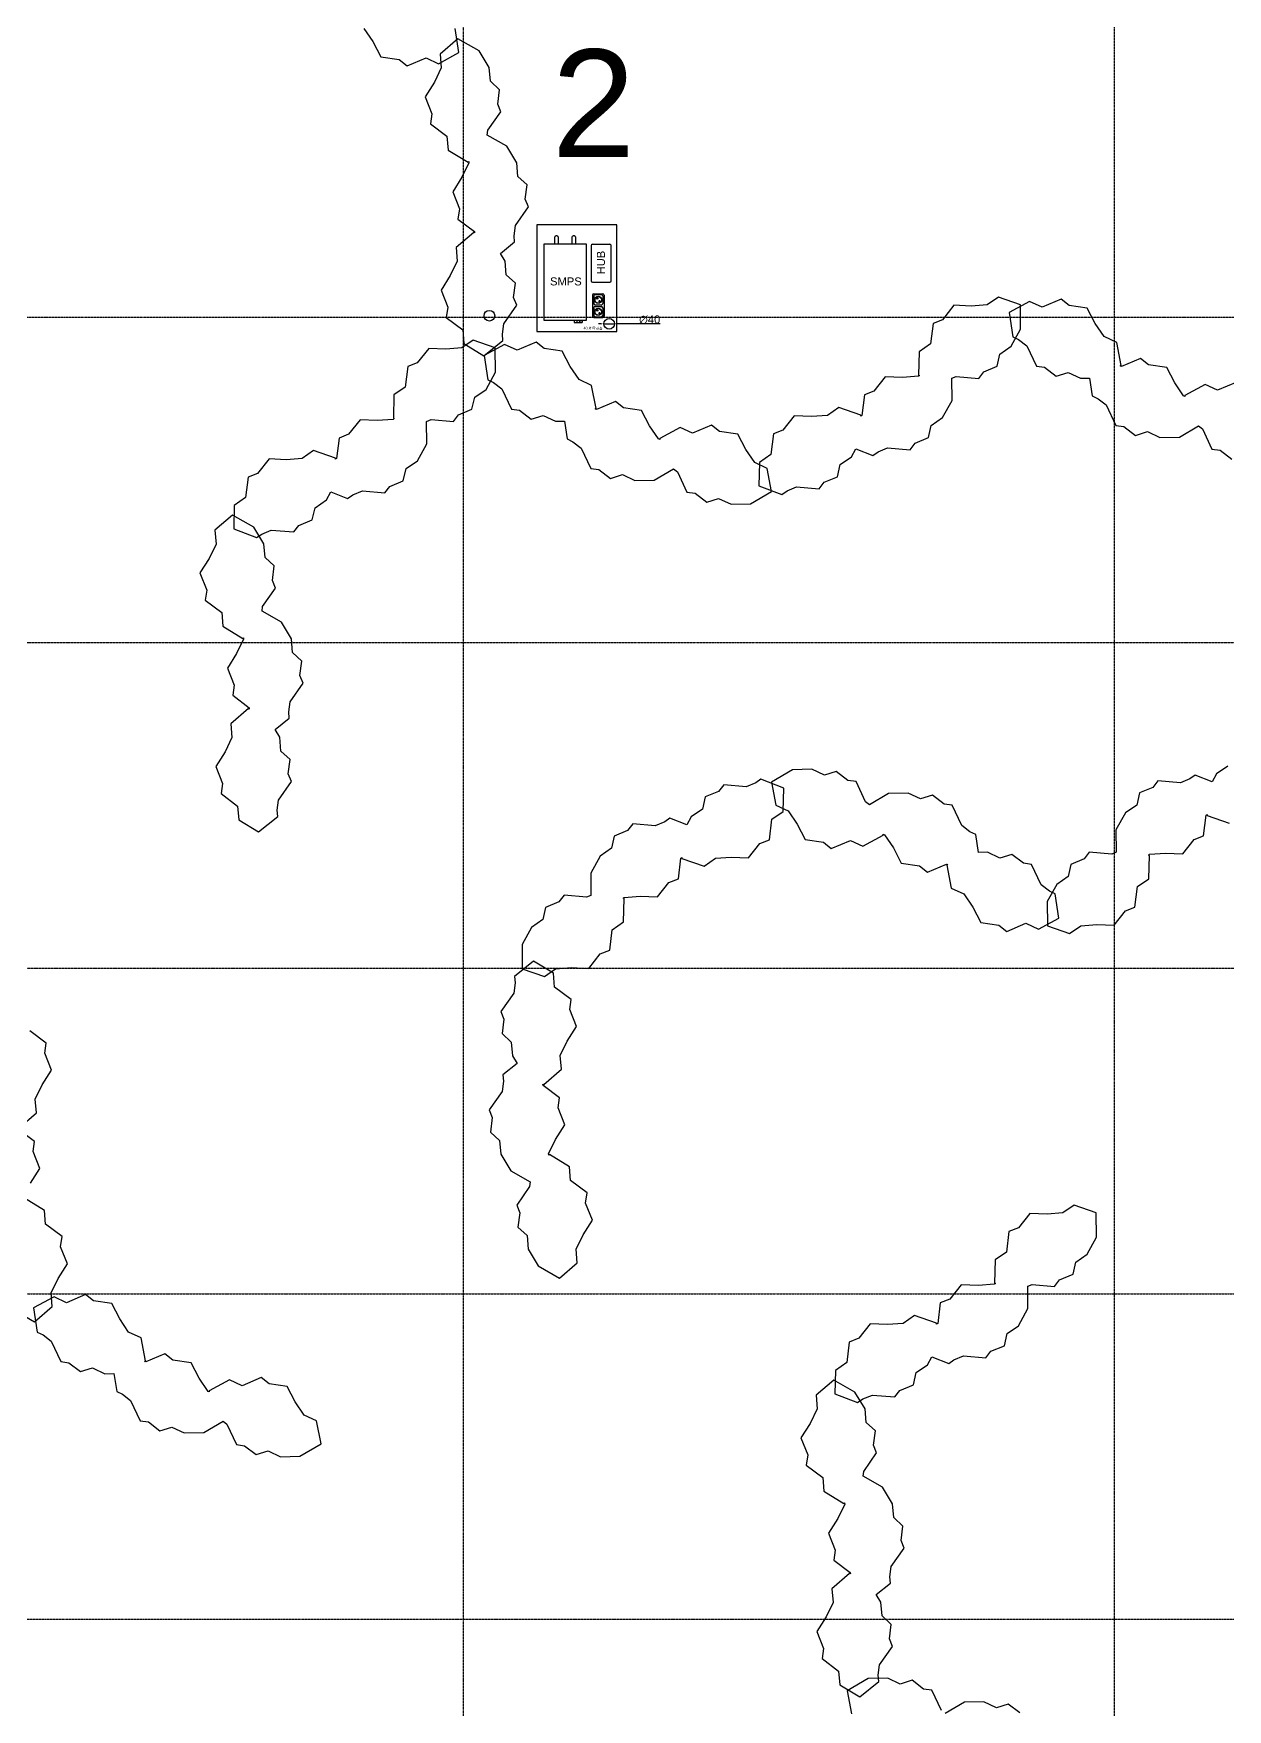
# Model space of a CAD drawing. Header units: millimetres. Extents: x -9372 to 300256, y -58520 to 166772.
# Drawn here: x 8390 to 12863, y -31759 to -25477 of the extents above; entities that cross this region are included whole.
import ezdxf

# ---------------------------------------------------------------- set-up
doc = ezdxf.new("R2010")
doc.units = ezdxf.units.MM
doc.linetypes.add('HIDDEN2', pattern=[0.1875, 0.125, -0.0625])
for name, color, linetype in [('2-몰탈', 9, 'Continuous'), ('Power_02', 2, 'Continuous'), ('Power_03', 3, 'Continuous'), ('Power_09', 9, 'Continuous'), ('Power_11', 11, 'Continuous'), ('SMPS 박스', 7, 'Continuous'), ('타공홀', 1, 'Continuous')]:
    doc.layers.add(name, color=color, linetype=linetype)
doc.styles.get("Standard").update_dxf_attribs({"font": 'ARIAL.TTF'})
doc.dimstyles.new('ARTware', dxfattribs={"dimtxt": 30, "dimasz": 10, "dimexe": 1.25, "dimexo": 10, "dimtad": 1, "dimtxsty": 'Standard', "dimcen": 2.5, "dimclrt": 1, "dimadec": 0, "dimazin": 0, "dimtfac": 1, "dimtmove": 0, "dimatfit": 3, "dimfxl": 1, "dimarcsym": 0})

# ---------------------------------------------------------------- blocks, each defined once
blk = doc.blocks.new('*D6')
at = {"layer": 'Defpoints', "color": 0}
for p in [(-626.0833078063766, 14915.8748293481), (-586.0833117631963, 14915.85703762044)]:
    blk.add_point(p, dxfattribs=at)
at = {"layer": 'SMPS 박스', "color": 0, "lineweight": -2}
for p, q in [((-636.0833068171717, 14915.87927728002), (-646.0833058279667, 14915.88372521194)), ((-626.0833078063766, 14915.8748293481), (-586.0833117631963, 14915.85703762044)), ((-415.6298764659865, 14915.78122108542), (-576.0833127524013, 14915.85258968852))]:
    blk.add_line(p, q, dxfattribs=at)
at = {"layer": 'SMPS 박스', "color": 0}
for points in [[(-636.0825654951856, 14917.54594378182), (-636.0840481391577, 14914.21261077822), (-626.0833078063766, 14915.8748293481)], [(-576.0825714304152, 14917.51925619032), (-576.0840540743875, 14914.18592318672), (-586.0833117631963, 14915.85703762044)]]:
    blk.add_solid(points, dxfattribs=at)
at = {"layer": 'SMPS 박스', "color": 1, "insert": (-454.269609769298, 14931.74059898608), "char_height": 30, "attachment_point": 5, "rotation": 359.9745152265206}
blk.add_mtext('∅40', dxfattribs=at)
blk = doc.blocks.new('마루바닥')
at = {"layer": '2-몰탈', "color": 1, "linetype": 'HIDDEN2', "ltscale": 3}
for p, q in [((98534.21663202788, 36693.39482803822), (98534.21663202695, 5843.379179343626)), ((100974.2166320279, 30328.68519785434), (100974.2166320279, 7044.33114890747)), ((90910.16343804332, 27888.68519794212), (121628.6778753509, 27888.68519767436)), ((91214.21663202788, 26668.68519793933), (120494.2166320269, 26668.68519767692)), ((90122.88111313037, 25448.68519794887), (120879.2753991315, 25448.68519768088)), ((90007.02274034428, 24228.68519794992), (120494.2166320269, 24228.68519767914)), ((89891.16436755727, 23008.68519795097), (121275.2660520009, 23008.68519767751))]:
    blk.add_line(p, q, dxfattribs=at)
blk = doc.blocks.new('SMPS 박스')
at = {"layer": 'SMPS 박스'}
for p, q in [((-673.2858225995765, 15209.10738881144), (-673.2858225995765, 15077.25927064883)), ((-668.2858225995765, 15214.10738881144), (-603.4590205419579, 15214.10738881144)), ((-598.4590205419578, 15077.25927064882), (-598.4590205419578, 15209.10738881144)), ((-668.5880564320094, 15023.48180711437), (-668.5880564320094, 14944.54343352256)), ((-668.2858225995765, 15072.25927064883), (-603.4590205419578, 15072.25927064882)), ((-663.5880564320094, 15028.48180711437), (-630.4028578559947, 15028.48180711438)), ((-663.5880564320094, 15020.48180711437), (-663.5880564320094, 14992.01262031847)), ((-658.5880564320096, 15025.48180711437), (-635.4028578559949, 15025.48180711438)), ((-630.4028578559945, 15020.48180711438), (-630.4028578559945, 14992.01262031847)), ((-625.4028578559945, 15023.48180711438), (-625.4028578559945, 14944.54343352256)), ((-663.5880564320094, 14976.01262031847), (-663.5880564320094, 14947.54343352256)), ((-658.5880564320096, 14987.01262031847), (-635.4028578559949, 14987.01262031847)), ((-658.5880564320091, 14981.01262031847), (-635.4028578559942, 14981.01262031846)), ((-630.4028578559945, 14976.01262031846), (-630.4028578559945, 14947.54343352256)), ((-737.8423397291978, 14929.53873098505), (-737.8423397291978, 14920.44700955359)), ((-737.8423397291978, 14929.53873098506), (-707.8423397291978, 14929.53873098506)), ((-737.8423397291978, 14920.44700955359), (-707.8423397291978, 14920.44700955359)), ((-727.8423397291978, 14929.53873098505), (-727.8423397291978, 14920.44700955359)), ((-717.8423397291978, 14929.53873098505), (-717.8423397291978, 14920.44700955359)), ((-707.8423397291978, 14929.53873098505), (-707.8423397291978, 14920.44700955359)), ((-663.5880564320094, 14939.54343352256), (-630.4028578559945, 14939.54343352256)), ((-658.588056432009, 14942.54343352256), (-635.4028578559943, 14942.54343352256))]:
    blk.add_line(p, q, dxfattribs=at)
for points in [[(-877.1073809304754, 15287.05487818116), (-877.1073809304754, 14887.05487818116), (-577.1073809304754, 14887.05487818116), (-577.1073809304754, 15287.05487818116)], [(-851.4903871840817, 15214.53873098506), (-851.4903871840817, 14929.53873098506), (-691.4903871840817, 14929.53873098506), (-691.4903871840817, 15214.53873098506)]]:
    blk.add_lwpolyline(points, close=True, dxfattribs=at)
for points in [[(-804.9535128626735, 15246.59290872387), (-802.4779881395316, 15246.59290872387, -0.414213562373095), (-797.4779881395316, 15241.59290872387), (-797.4779881395316, 15214.53873098506), (-809.9535128626735, 15214.53873098506), (-809.9535128626735, 15241.59290872387, -0.414213562373095)], [(-737.7244344598357, 15246.59290872387, -0.414213562373095), (-732.7244344598357, 15241.59290872387), (-732.7244344598357, 15214.53873098506), (-745.1999591829776, 15214.53873098506), (-745.1999591829776, 15241.59290872387, -0.414213562373095), (-740.1999591829776, 15246.59290872387)]]:
    blk.add_lwpolyline(points, format="xyb", close=True, dxfattribs=at)
for centre, radius in [((-646.9954571440024, 15006.24721371642), 13.26577302034764), ((-646.9954571440024, 15006.24721371642), 12.26577302034764), ((-650.7191116049061, 15011.25463493578), 2.27913779739356), ((-646.9954571440024, 14961.16209292074), 13.26577302034764), ((-646.9954571440024, 14961.16209292074), 12.26577302034764), ((-650.7191116049061, 14966.1695141401), 2.27913779739356), ((-642.5932458015467, 15001.4601403505), 2.27913779739356), ((-642.5932458015467, 14956.37501955482), 2.27913779739356)]:
    blk.add_circle(centre, radius, dxfattribs=at)
at = {"layer": 'SMPS 박스', "color": 5}
blk.add_circle((-606.0833097847864, 14915.86593348427), 20, dxfattribs=at)
at = {"layer": 'SMPS 박스'}
for centre, start, end in [((-668.2858225995765, 15209.10738881144), 90, 180), ((-603.4590205419578, 15209.10738881144), 0, 90.00000000000152), ((-668.2858225995765, 15077.25927064883), 180, 270), ((-603.4590205419578, 15077.25927064882), 270, 0), ((-663.5880564320094, 15023.48180711437), 90, 180), ((-658.5880564320094, 15020.48180711437), 90.00000000000315, 180), ((-635.4028578559945, 15020.48180711438), 0, 90.00000000000364), ((-630.4028578559945, 15023.48180711438), 0, 90.00000000000276), ((-658.5880564320094, 14992.01262031847), 180, 269.9999999999968), ((-658.5880564320094, 14976.01262031847), 89.99999999999686, 180), ((-635.4028578559945, 14992.01262031847), 269.9999999999964, 0), ((-635.4028578559945, 14976.01262031846), 0, 89.9999999999963), ((-663.5880564320094, 14944.54343352256), 180, 270), ((-658.5880564320094, 14947.54343352256), 180, 270.0000000000037), ((-635.4028578559945, 14947.54343352256), 270.0000000000031, 0), ((-630.4028578559945, 14944.54343352256), 270, 0)]:
    blk.add_arc(centre, 5, start, end, dxfattribs=at)
at = {"layer": 'SMPS 박스', "insert": (-652.0633556865467, 15101.22219710486), "char_height": 30, "width": 7.092474963921518, "attachment_point": 1, "rotation": 90}
blk.add_mtext('HUB', dxfattribs=at)
at = {"layer": 'SMPS 박스', "attachment_point": 1}
for s, insert, char_height, width in [('SMPS', (-827.7899452576168, 15089.91868861663), 30, 7.092474963921518), ('L', (-733.5293974353893, 14926.01511531095), 2.5, 7.092474963921518), ('N', (-723.5293974353893, 14926.01511531095), 2.5, 7.092474963921518), ('FG', (-714.9806851399214, 14926.01511531095), 2.5, 7.092474963921518), ('{\\C5;40 \\fISOCPEUR|b0|i0|c0|p34;%%C\\fArial|b0|i0|c0|p34; \\fGulim|b0|i0|c129|p50;타공홀}', (-702.3863878960951, 14904.94337936661), 10, 131.7707172271024)]:
    blk.add_mtext(s, dxfattribs=dict(at, insert=insert, char_height=char_height, width=width))
at = {"layer": 'SMPS 박스'}
dim = blk.add_diameter_dim_2p(p1=(-626.0833078063766, 14915.8748293481), p2=(-586.0833117631963, 14915.85703762044), dimstyle='ARTware', dxfattribs=at)
dim.commit()
dim.dimension.update_dxf_attribs({"geometry": '*D6', "text_midpoint": (-454.2767007467066, 14915.79841093144), "dimtype": 131})

msp = doc.modelspace()

# ---------------------------------------------------------------- linework, layer by layer
at = {"layer": 'Power_02'}
for points in [[(8334.175376780317, -29579.90284374592), (8400.393276991803, -29522.74488768484), (8396.175118240542, -29471.37013138835), (8422.143841901809, -29417.51686090707), (8456.833220482324, -29362.94757521684), (8431.312298080113, -29298.87566081395), (8436.992969623316, -29261.13439020519), (8375.084324483047, -29214.49634990668)], [(8378.490446298136, -29786.15878450481), (8413.179824878622, -29731.58949881456), (8387.65890247644, -29667.51758441167), (8393.339574019614, -29629.77631380291), (8331.430928879345, -29583.1382735044)], [(8313.89705083771, -30259.96218289419), (8393.72058115802, -30305.12930955418), (8459.938481369478, -30247.97135349309), (8455.720322618217, -30196.59659719659), (8481.689046279484, -30142.74332671532), (8516.37842485997, -30088.17404102506), (8490.857502457817, -30024.10212662221), (8496.538174001369, -29986.36085601318), (8434.6295288611, -29939.72281571465), (8430.411370109432, -29888.34805941842), (8355.757152395046, -29842.75650288678)]]:
    msp.add_lwpolyline(points, dxfattribs=at)
msp.add_lwpolyline([(8614.102520668457, -30227.42702817287), (8584.25795732178, -30203.63678700152), (8512.913907070426, -30233.93222625762), (8466.312983628755, -30211.89788074516), (8389.502428617081, -30253.75455151964), (8403.676631236638, -30344.36888429122), (8425.12205628278, -30354.50893882722), (8455.78765203782, -30378.15845829343), (8491.665948434951, -30454.70112976673), (8522.359268545188, -30458.82472639745), (8565.748217034256, -30491.95002856079), (8610.335145100704, -30478.04579570102), (8656.936068542287, -30500.08014121302), (8690.608196420959, -30499.40120666668), (8701.103204170373, -30566.49479564438), (8722.548629216515, -30576.63485018037), (8753.214224971525, -30600.28436964659), (8789.092521368657, -30676.82704111989), (8819.785841478893, -30680.9506377506), (8863.174789967961, -30714.07593991396), (8907.761718034439, -30700.17170705419), (8954.362641476022, -30722.20605256619), (9027.30966826166, -30720.73521423021), (9099.430683948929, -30678.25743332341), (9113.62479711337, -30689.20403153308), (9149.503093510473, -30765.74670300637), (9180.19641362068, -30769.8702996366), (9223.585362109749, -30802.99560179996), (9268.172290176226, -30789.09136894067), (9314.773213617838, -30811.12571445266), (9387.720240403476, -30809.65487611668), (9466.747884667144, -30763.10923436955), (9450.356592795622, -30677.18387257062), (9403.755669353952, -30655.14952705815), (9370.101730870942, -30605.73331742299), (9340.188032487073, -30548.40679148566), (9271.939665744008, -30538.47260141249), (9242.095102397274, -30514.68236024068), (9170.75105214589, -30544.97779949677), (9124.150128704307, -30522.94345398479), (9047.339573692603, -30564.80012475928), (9047.900115859273, -30568.38361765732), (9043.345097212165, -30566.22986517167), (9009.691158729154, -30516.81365553651), (8979.777460345285, -30459.48712959918), (8911.529093602192, -30449.55293952602), (8881.684530255487, -30425.76269835468), (8810.340480004132, -30456.05813761077), (8805.785461356994, -30453.90438512513), (8808.910739591593, -30452.06366112991), (8792.519447720071, -30366.13829933097), (8745.918524278459, -30344.10395381851), (8712.26458579542, -30294.68774418333), (8682.35088741158, -30237.36121824601)], close=True, dxfattribs=at)
at = {"layer": 'Power_03'}
for points in [[(9627.23712805014, -25458.16293188844), (9660.891066533179, -25507.5791415236), (9690.804764917018, -25564.90566746093), (9759.053131660112, -25574.83985753408), (9788.897695006817, -25598.63009870543), (9860.241745258172, -25568.33465944933), (9906.842668699843, -25590.36900496179), (9983.653223711517, -25548.51233418731), (9969.47902109196, -25457.89800141573)], [(12897.53922163318, -26783.86432339351), (12826.19517138177, -26814.15976264961), (12779.59424794019, -26792.12541713761), (12702.78369292851, -26833.98208791208), (12703.34423509515, -26837.56558081014), (12698.78921644804, -26835.4118283245), (12665.13527796503, -26785.99561868933), (12635.22157958116, -26728.669092752), (12566.97321283807, -26718.73490267884), (12537.12864949137, -26694.94466150751), (12465.78459924001, -26725.24010076361), (12461.22958059287, -26723.08634827795), (12464.35485882747, -26721.24562428273), (12447.96356695595, -26635.3202624838), (12401.36264351434, -26613.28591697135), (12367.70870503133, -26563.86970733617), (12337.79500664746, -26506.54318139884), (12269.54663990437, -26496.60899132569), (12239.70207655766, -26472.81875015434), (12168.3580263063, -26503.11418941044), (12121.75710286463, -26481.07984389798), (12044.94654785296, -26522.93651467246), (12059.12075047252, -26613.55084744404), (12080.56617551866, -26623.69090198004), (12111.2317712737, -26647.34042144626), (12147.11006767083, -26723.88309291955), (12177.80338778107, -26728.00668955027), (12221.19233627013, -26761.13199171361), (12265.77926433661, -26747.22775885386), (12312.38018777817, -26769.26210436584), (12346.05231565684, -26768.58316981948), (12356.54732340625, -26835.67675879721), (12377.99274845239, -26845.81681333321), (12408.6583442074, -26869.46633279942), (12444.53664060454, -26946.00900427271), (12475.22996071477, -26950.13260090344), (12518.61890920384, -26983.25790306678), (12563.20583727032, -26969.35367020701), (12609.8067607119, -26991.38801571901), (12682.75378749754, -26989.91717738302), (12754.87480318481, -26947.43939647624), (12769.06891634925, -26958.3859946859), (12804.94721274635, -27034.92866615918), (12835.64053285656, -27039.05226278944), (12879.02948134563, -27072.17756495278)]]:
    msp.add_lwpolyline(points, dxfattribs=at)
for points in [[(9941.843348004055, -26503.39122665612), (9936.16267646088, -26541.13249726489), (9998.07132160115, -26587.77053756338), (10002.28948035244, -26639.1452938599), (10076.94369806683, -26684.73685039153), (10148.33091088421, -26627.1544644588), (10146.38974318506, -26603.51215430589), (10151.53802995257, -26565.13020962675), (10199.88677972341, -26495.78735776567), (10188.11125910543, -26467.14436450835), (10195.10413804238, -26413.00578179165), (10160.76925513246, -26381.34448583928), (10156.55109638082, -26329.96972954305), (10139.12705787683, -26301.14827867385), (10191.98430648788, -26258.51254086108), (10190.04313878874, -26234.87023070817), (10195.19142555627, -26196.48828602902), (10243.54017532709, -26127.14543416793), (10231.76465470913, -26098.50244091063), (10238.75753364609, -26044.36385819393), (10204.42265073616, -26012.70256224154), (10200.20449198449, -25961.32780594533), (10162.45719522783, -25898.88924678641), (10089.60985002252, -25857.66950550789), (10091.9928255749, -25839.90374381848), (10140.34157534574, -25770.56089195743), (10128.56605472737, -25741.91789870035), (10135.55893366433, -25687.77931598366), (10101.22405075478, -25656.11802003103), (10097.00589200312, -25604.7432637348), (10059.25859524646, -25542.30470457587), (9979.435064926176, -25497.1375779159), (9913.21716471469, -25554.29553397697), (9917.43532346598, -25605.67029027348), (9891.466599804713, -25659.52356075475), (9856.777221224198, -25714.092846445), (9882.29814362638, -25778.16476084787), (9876.617472082798, -25815.90603145689), (9938.526117223097, -25862.54407175542), (9942.744275974736, -25913.91882805164), (10017.39849368915, -25959.51038458329), (10020.22161848981, -25957.23319437804), (10020.63392344733, -25962.25483248399), (9994.66519978606, -26016.10810296526), (9959.975821205575, -26070.6773886555), (9985.496743607757, -26134.7493030584), (9979.816072064554, -26172.49057366716), (10041.72471720485, -26219.12861396566), (10042.13702216237, -26224.1502520716), (10038.98026930385, -26222.36404372416), (9972.762369092394, -26279.52199978523), (9976.980527843654, -26330.89675608171), (9951.011804182359, -26384.75002656299), (9916.322425601873, -26439.31931225322)], [(11197.07666404404, -26964.16153622071), (11161.55142915416, -26978.11256565814), (11152.11602404311, -27055.04604521274), (11109.73325935272, -27084.38645599682), (11107.57692205546, -27171.83468330296), (11193.13833749243, -27204.86663014178), (11212.64259483943, -27191.36437452486), (11248.45647736198, -27176.63194931192), (11332.68352352995, -27183.83176892412), (11351.60132302223, -27159.31237229751), (11401.98315044823, -27138.29909174415), (11412.23519560475, -27092.73356293199), (11454.61796029469, -27063.39315214775), (11470.86604966935, -27033.89276673217), (11534.21830602984, -27058.3506178971), (11553.72256337684, -27044.84836228017), (11589.53644589939, -27030.11593706724), (11673.76349206736, -27037.31575667944), (11692.68129155964, -27012.79636005283), (11743.06311898564, -26991.78307949947), (11753.31516414219, -26946.2175506873), (11795.6979288321, -26916.87713990307), (11830.89765886108, -26852.96774240815), (11830.17132934304, -26769.27022022284), (11846.74841805983, -26762.45105674306), (11930.97546422777, -26769.65087635528), (11949.89326371964, -26745.13147972846), (12000.27509114564, -26724.11819917509), (12010.5271363026, -26678.55267036316), (12052.90990099254, -26649.2122595789), (12088.10963102152, -26585.30286208398), (12087.31374496485, -26493.59009367686), (12004.70455288181, -26464.82268793901), (11962.32178819146, -26494.16309872307), (11902.69912604716, -26498.60015956919), (11838.09604908277, -26495.84291932212), (11795.36860474189, -26549.98064365186), (11759.8433698516, -26563.93167308909), (11750.40796474052, -26640.86515264373), (11708.02520005057, -26670.20556342797), (11705.86886275331, -26757.65379073411), (11709.25252972064, -26758.96009342691), (11705.10981603105, -26761.82797904722), (11645.48715388674, -26766.26503989335), (11580.88407692236, -26763.50779964626), (11538.15663258148, -26817.64552397603), (11502.6313976916, -26831.59655341346), (11493.19599258051, -26908.53003296806), (11489.05327889092, -26911.39791858835), (11489.021804267, -26907.7709862457), (11406.41261218397, -26879.00358050785), (11364.02984749361, -26908.3439912919), (11304.40718534934, -26912.78105213802), (11239.80410838495, -26910.02381189095)], [(9229.09431886037, -27125.76766394486), (9193.569083970491, -27139.7186933823), (9184.133678859405, -27216.6521729369), (9141.750914169053, -27245.99258372096), (9139.594576871765, -27333.44081102712), (9225.155992308733, -27366.47275786594), (9244.660249655732, -27352.97050224901), (9280.474132178279, -27338.23807703608), (9364.701178346251, -27345.43789664826), (9383.61897783853, -27320.91850002167), (9434.000805264557, -27299.9052194683), (9444.252850421079, -27254.33969065614), (9486.635615110994, -27224.9992798719), (9502.883704485677, -27195.49889445632), (9566.235960846141, -27219.95674562127), (9585.74021819314, -27206.45449000433), (9621.554100715686, -27191.72206479139), (9705.781146883659, -27198.92188440358), (9724.698946375938, -27174.40248777698), (9775.080773801965, -27153.38920722362), (9785.332818958486, -27107.82367841147), (9827.71558364843, -27078.48326762722), (9862.915313677382, -27014.57387013231), (9862.188984159337, -26930.87634794698), (9878.766072876126, -26924.05718446722), (9962.99311904407, -26931.25700407945), (9981.910918535941, -26906.73760745263), (10032.29274596197, -26885.72432689926), (10042.5447911189, -26840.15879808732), (10084.92755580884, -26810.81838730305), (10120.12728583782, -26746.90898980813), (10119.33139978115, -26655.19622140101), (10036.72220769811, -26626.42881566317), (9994.33944300776, -26655.76922644723), (9934.716780863455, -26660.20628729335), (9870.1137038991, -26657.44904704629), (9827.386259558189, -26711.58677137601), (9791.861024667902, -26725.53780081325), (9782.425619556816, -26802.47128036788), (9740.042854866871, -26831.81169115212), (9737.886517569612, -26919.25991845827), (9741.270184536945, -26920.56622115108), (9737.12747084735, -26923.43410677137), (9677.504808703045, -26927.87116761749), (9612.90173173869, -26925.11392737042), (9570.174287397778, -26979.25165170018), (9534.649052507899, -26993.20268113761), (9525.213647396813, -27070.13616069221), (9521.070933707219, -27073.00404631252), (9521.039459083302, -27069.37711396987), (9438.430267000294, -27040.609708232), (9396.047502309943, -27069.95011901605), (9336.424840165637, -27074.38717986217), (9271.821763201253, -27071.6299396151)], [(10302.29861567238, -26657.80046931445), (10272.45405232567, -26634.0102281431), (10201.11000207432, -26664.3056673992), (10154.50907863268, -26642.27132188674), (10077.69852362097, -26684.12799266122), (10091.87272624056, -26774.74232543279), (10113.3181512867, -26784.88237996878), (10143.98374704171, -26808.53189943502), (10179.86204343884, -26885.07457090831), (10210.55536354908, -26889.19816753903), (10253.94431203815, -26922.32346970237), (10298.53124010462, -26908.41923684262), (10345.13216354621, -26930.4535823546), (10378.80429142485, -26929.77464780824), (10389.29929917426, -26996.86823678596), (10410.74472422041, -27007.00829132195), (10441.41031997542, -27030.65781078818), (10477.28861637255, -27107.20048226147), (10507.98193648279, -27111.3240788922), (10551.37088497185, -27144.44938105553), (10595.95781303833, -27130.54514819577), (10642.55873647991, -27152.57949370776), (10715.50576326555, -27151.10865537178), (10787.62677895285, -27108.630874465), (10801.82089211726, -27119.57747267465), (10837.69918851437, -27196.12014414794), (10868.3925086246, -27200.2437407782), (10911.78145711364, -27233.36904294154), (10956.36838518015, -27219.46481008224), (11002.96930862173, -27241.49915559424), (11075.9163354074, -27240.02831725824), (11154.94397967104, -27193.48267551113), (11138.55268779951, -27107.55731371218), (11091.95176435787, -27085.52296819973), (11058.29782587486, -27036.10675856455), (11028.38412749099, -26978.78023262722), (10960.13576074793, -26968.84604255408), (10930.29119740119, -26945.05580138227), (10858.94714714978, -26975.35124063837), (10812.34622370823, -26953.31689512637), (10735.53566869652, -26995.17356590084), (10736.09621086319, -26998.7570587989), (10731.54119221606, -26996.60330631326), (10697.88725373305, -26947.18709667808), (10667.97355534918, -26889.86057074076), (10599.72518860608, -26879.9263806676), (10569.88062525938, -26856.13613949626), (10498.53657500802, -26886.43157875235), (10493.98155636092, -26884.2778262667), (10497.10683459551, -26882.43710227149), (10480.71554272396, -26796.51174047256), (10434.11461928235, -26774.47739496009), (10400.46068079934, -26725.06118532493), (10370.54698241547, -26667.7346593876)], [(9097.78470205095, -28288.31970272161), (9092.104030507748, -28326.06097333037), (9154.012675648046, -28372.69901362887), (9158.230834399306, -28424.07376992538), (9232.885052113721, -28469.66532645702), (9304.272264931074, -28412.08294052428), (9302.33109723193, -28388.44063037138), (9307.479383999467, -28350.05868569222), (9355.82813377028, -28280.71583383116), (9344.052613152322, -28252.07284057383), (9351.04549208928, -28197.93425785714), (9316.710609179354, -28166.27296190475), (9312.492450427686, -28114.89820560854), (9295.068411923698, -28086.07675473932), (9347.925660534776, -28043.44101692656), (9345.984492835632, -28019.79870677365), (9351.13277960314, -27981.41676209449), (9399.481529373981, -27912.07391023342), (9387.706008755995, -27883.43091697611), (9394.698887692954, -27829.29233425941), (9360.364004783027, -27797.63103830702), (9356.145846031388, -27746.2562820108), (9318.39854927473, -27683.81772285189), (9245.551204069416, -27642.59798157337), (9247.934179621763, -27624.83221988396), (9296.282929392604, -27555.48936802291), (9284.50740877424, -27526.84637476584), (9291.500287711198, -27472.70779204914), (9257.165404801679, -27441.04649609652), (9252.947246050011, -27389.67173980028), (9215.199949293354, -27327.23318064136), (9135.376418973043, -27282.06605398138), (9069.158518761586, -27339.22401004245), (9073.376677512846, -27390.59876633897), (9047.40795385158, -27444.45203682024), (9012.718575271094, -27499.02132251048), (9038.239497673247, -27563.09323691335), (9032.558826129694, -27600.83450752238), (9094.467471269993, -27647.4725478209), (9098.685630021631, -27698.84730411712), (9173.339847736017, -27744.43886064876), (9176.16297253668, -27742.16167044353), (9176.575277494223, -27747.18330854947), (9150.606553832928, -27801.03657903074), (9115.917175252442, -27855.60586472099), (9141.438097654624, -27919.67777912387), (9135.75742611145, -27957.41904973263), (9197.666071251719, -28004.05709003114), (9198.078376209261, -28009.07872813709), (9194.921623350747, -28007.29251978964), (9128.70372313926, -28064.45047585071), (9132.921881890521, -28115.8252321472), (9106.953158229255, -28169.67850262848), (9072.263779648769, -28224.24778831871)]]:
    msp.add_lwpolyline(points, close=True, dxfattribs=at)
at = {"layer": 'Power_09'}
for points in [[(12006.62630910015, -28818.63985438137), (12036.47087244682, -28842.43009555271), (12107.81492269821, -28812.13465629662), (12154.41584613985, -28834.16900180907), (12231.22640115155, -28792.3123310346), (12217.05219853196, -28701.69799826301), (12195.60677348582, -28691.55794372702), (12164.94117773078, -28667.90842426081), (12129.06288133365, -28591.3657527875), (12098.36956122342, -28587.24215615679), (12054.98061273438, -28554.11685399344), (12010.3936846679, -28568.02108685322), (11963.79276122632, -28545.98674134121), (11930.12063334767, -28546.66567588756), (11919.62562559826, -28479.57208690986), (11898.18020055212, -28469.43203237386), (11867.51460479708, -28445.78251290765), (11831.63630839995, -28369.23984143435), (11800.94298828971, -28365.11624480363), (11757.55403980064, -28331.99094264027), (11712.96711173419, -28345.89517550005), (11666.36618829261, -28323.86082998804), (11593.41916150694, -28325.33166832403), (11521.29814581967, -28367.80944923083), (11507.10403265523, -28356.86285102116), (11471.22573625816, -28280.32017954787), (11440.53241614792, -28276.19658291763), (11397.14346765885, -28243.07128075427), (11352.55653959238, -28256.97551361356), (11305.95561615076, -28234.94116810158), (11233.00858936513, -28236.41200643756), (11153.98094510146, -28282.95764818469), (11170.37223697301, -28368.88300998362), (11216.97316041465, -28390.91735549609), (11250.62709889766, -28440.33356513125), (11280.54079728153, -28497.66009106858), (11348.78916402459, -28507.59428114175), (11378.63372737133, -28531.38452231356), (11449.97777762271, -28501.08908305746), (11496.5787010643, -28523.12342856945), (11573.389256076, -28481.26675779496), (11572.82871390933, -28477.68326489691), (11577.38373255644, -28479.83701738257), (11611.03767103948, -28529.25322701773), (11640.95136942332, -28586.57975295506), (11709.19973616641, -28596.51394302821), (11739.04429951312, -28620.30418419956), (11810.38834976447, -28590.00874494346), (11814.94336841161, -28592.1624974291), (11811.81809017701, -28594.00322142433), (11828.20938204853, -28679.92858322327), (11874.81030549017, -28701.96292873572), (11908.46424397318, -28751.3791383709), (11938.37794235702, -28808.70566430823)], [(11111.06655215095, -28512.65904959544), (11146.59178704083, -28498.70802015801), (11156.02719215192, -28421.77454060341), (11198.40995684227, -28392.43412981935), (11200.56629413956, -28304.98590251319), (11115.00487870259, -28271.95395567437), (11095.50062135559, -28285.4562112913), (11059.68673883304, -28300.18863650423), (10975.45969266507, -28292.98881689204), (10956.54189317279, -28317.50821351864), (10906.16006574676, -28338.521494072), (10895.90802059024, -28384.08702288417), (10853.52525590033, -28413.4274336684), (10837.27716652564, -28442.92781908398), (10773.92491016515, -28418.46996791904), (10754.42065281818, -28431.97222353598), (10718.60677029564, -28446.70464874891), (10634.37972412766, -28439.50482913673), (10615.46192463538, -28464.02422576332), (10565.08009720936, -28485.03750631669), (10554.82805205284, -28530.60303512884), (10512.44528736289, -28559.94344591309), (10477.24555733391, -28623.85284340799), (10477.97188685198, -28707.55036559333), (10461.39479813517, -28714.36952907308), (10377.16775196722, -28707.16970946085), (10358.24995247538, -28731.68910608768), (10307.86812504935, -28752.70238664105), (10297.61607989242, -28798.26791545299), (10255.23331520248, -28827.60832623726), (10220.0335851735, -28891.51772373218), (10220.82947123017, -28983.23049213931), (10303.43866331318, -29011.99789787714), (10345.82142800356, -28982.65748709308), (10405.44409014787, -28978.22042624696), (10470.04716711222, -28980.97766649401), (10512.7746114531, -28926.8399421643), (10548.29984634342, -28912.88891272705), (10557.73525145451, -28835.95543317242), (10600.11801614442, -28806.61502238819), (10602.27435344171, -28719.16679508204), (10598.89068647438, -28717.86049238923), (10603.03340016397, -28714.99260676894), (10662.65606230828, -28710.55554592282), (10727.25913927263, -28713.31278616989), (10769.98658361354, -28659.17506184013), (10805.51181850342, -28645.22403240269), (10814.94722361451, -28568.29055284809), (10819.0899373041, -28565.42266722779), (10819.12141192799, -28569.04959957044), (10901.73060401103, -28597.8170053083), (10944.11336870138, -28568.47659452425), (11003.73603084568, -28564.03953367814), (11068.33910781004, -28566.79677392521)], [(10398.3125859321, -29135.23570509706), (10403.9932574753, -29097.4944344883), (10342.08461233503, -29050.8563941898), (10337.86645358375, -28999.48163789329), (10263.21223586933, -28953.89008136163), (10191.82502305198, -29011.47246729438), (10193.76619075112, -29035.11477744729), (10188.61790398358, -29073.49672212644), (10140.26915421277, -29142.83957398751), (10152.04467483073, -29171.48256724484), (10145.05179589377, -29225.62114996153), (10179.38667880373, -29257.28244591391), (10183.60483755537, -29308.65720221013), (10201.02887605935, -29337.47865307934), (10148.17162744828, -29380.11439089211), (10150.11279514742, -29403.75670104501), (10144.96450837991, -29442.13864572416), (10096.6157586091, -29511.48149758525), (10108.39127922706, -29540.12449084256), (10101.3984002901, -29594.26307355925), (10135.73328320002, -29625.92436951165), (10139.95144195166, -29677.29912580787), (10177.69873870832, -29739.73768496678), (10250.54608391364, -29780.95742624528), (10248.16310836129, -29798.72318793471), (10199.81435859045, -29868.06603979575), (10211.58987920881, -29896.70903305283), (10204.59700027185, -29950.84761576953), (10238.93188318137, -29982.50891172215), (10243.15004193304, -30033.88366801839), (10280.8973386897, -30096.32222717731), (10360.72086901001, -30141.48935383729), (10426.93876922147, -30084.33139777622), (10422.72061047021, -30032.9566414797), (10448.68933413147, -29979.10337099843), (10483.37871271196, -29924.53408530819), (10457.8577903098, -29860.46217090532), (10463.53846185336, -29822.72090029629), (10401.62981671309, -29776.08285999777), (10397.41165796142, -29724.70810370155), (10322.75744024703, -29679.11654716989), (10319.93431544637, -29681.39373737514), (10319.52201048883, -29676.3720992692), (10345.49073415012, -29622.51882878791), (10380.18011273061, -29567.94954309768), (10354.65919032843, -29503.8776286948), (10360.3398618716, -29466.13635808603), (10298.43121673133, -29419.49831778753), (10298.01891177382, -29414.47667968158), (10301.1756646323, -29416.26288802903), (10367.39356484379, -29359.10493196796), (10363.17540609253, -29307.73017567147), (10389.1441297538, -29253.87690519019), (10423.83350833428, -29199.30761949996)]]:
    msp.add_lwpolyline(points, close=True, dxfattribs=at)
msp.add_lwpolyline([(12863.90661142561, -28222.50318146253), (12821.5238467357, -28251.84359224676), (12805.27575736101, -28281.34397766234), (12741.92350100052, -28256.8861264974), (12722.41924365355, -28270.38838211434), (12686.60536113101, -28285.12080732727), (12602.37831496303, -28277.92098771509), (12583.46051547075, -28302.44038434168), (12533.07868804473, -28323.45366489505), (12522.82664288821, -28369.01919370719), (12480.44387819826, -28398.35960449144), (12445.24414816928, -28462.26900198635), (12445.97047768736, -28545.96652417169), (12429.39338897054, -28552.78568765144), (12345.16634280259, -28545.58586803921), (12326.24854331075, -28570.10526466604), (12275.86671588472, -28591.1185452194), (12265.61467072779, -28636.68407403135), (12223.23190603785, -28666.02448481561), (12188.03217600887, -28729.93388231054), (12188.82806206554, -28821.64665071767), (12271.43725414855, -28850.4140564555), (12313.82001883893, -28821.07364567144), (12373.44268098324, -28816.63658482532), (12438.04575794759, -28819.39382507237), (12480.77320228847, -28765.25610074266), (12516.29843717879, -28751.30507130541), (12525.73384228988, -28674.37159175078), (12568.11660697979, -28645.03118096654), (12570.27294427708, -28557.5829536604), (12566.88927730975, -28556.27665096759), (12571.03199099934, -28553.4087653473), (12630.65465314365, -28548.97170450118), (12695.257730108, -28551.72894474825), (12737.98517444891, -28497.59122041849), (12773.51040933879, -28483.64019098105), (12782.94581444988, -28406.70671142645), (12787.08852813947, -28403.83882580615), (12787.12000276336, -28407.4657581488), (12869.7291948464, -28436.23316388666)], dxfattribs=at)
at = {"layer": 'Power_11'}
for points in [[(11481.27826883896, -30367.43079458683), (11445.75303394908, -30381.38182402427), (11436.31762883799, -30458.31530357887), (11393.93486414764, -30487.65571436293), (11391.77852685038, -30575.10394166909), (11477.33994228732, -30608.13588850791), (11496.84419963432, -30594.63363289098), (11532.65808215689, -30579.90120767805), (11616.88512832484, -30587.10102729023), (11635.80292781712, -30562.58163066364), (11686.18475524314, -30541.56835011028), (11696.43680039966, -30496.00282129811), (11738.81956508961, -30466.66241051388), (11755.06765446426, -30437.1620250983), (11818.41991082476, -30461.61987626323), (11837.92416817175, -30448.1176206463), (11873.73805069427, -30433.38519543337), (11957.96509686224, -30440.58501504555), (11976.88289635452, -30416.06561841896), (12027.26472378055, -30395.05233786559), (12037.51676893707, -30349.48680905343), (12079.89953362702, -30320.14639826919), (12115.099263656, -30256.23700077427), (12114.37293413792, -30172.53947858895), (12130.95002285474, -30165.7203151092), (12215.17706902268, -30172.92013472141), (12234.09486851453, -30148.4007380946), (12284.47669594055, -30127.38745754123), (12294.72874109748, -30081.82192872929), (12337.11150578743, -30052.48151794502), (12372.31123581641, -29988.5721204501), (12371.51534975973, -29896.85935204297), (12288.90615767673, -29868.09194630514), (12246.52339298635, -29897.4323570892), (12186.90073084207, -29901.86941793532), (12122.29765387769, -29899.11217768825), (12079.5702095368, -29953.24990201798), (12044.04497464649, -29967.20093145521), (12034.6095695354, -30044.13441100986), (11992.22680484549, -30073.47482179409), (11990.0704675482, -30160.92304910024), (11993.45413451553, -30162.22935179304), (11989.31142082594, -30165.09723741333), (11929.68875868163, -30169.53429825946), (11865.08568171728, -30166.77705801239), (11822.35823737636, -30220.91478234215), (11786.83300248648, -30234.86581177959), (11777.39759737543, -30311.79929133419), (11773.25488368583, -30314.66717695449), (11773.22340906192, -30311.04024461182), (11690.61421697888, -30282.27283887398), (11648.23145228853, -30311.61324965802), (11588.60879014422, -30316.05031050414), (11524.00571317987, -30313.29307025707)], [(11349.96865202954, -31529.98283336357), (11344.28798048636, -31567.72410397233), (11406.19662562663, -31614.36214427084), (11410.41478437792, -31665.73690056735), (11485.06900209231, -31711.32845709899), (11556.45621490969, -31653.74607116626), (11554.51504721052, -31630.10376101335), (11559.66333397805, -31591.72181633419), (11608.01208374886, -31522.37896447312), (11596.23656313091, -31493.73597121581), (11603.22944206787, -31439.59738849911), (11568.89455915794, -31407.93609254672), (11564.6764004063, -31356.5613362505), (11547.25236190231, -31327.73988538129), (11600.10961051336, -31285.10414756853), (11598.16844281422, -31261.46183741561), (11603.31672958173, -31223.07989273647), (11651.66547935257, -31153.73704087538), (11639.88995873461, -31125.09404761808), (11646.88283767157, -31070.95546490139), (11612.54795476161, -31039.294168949), (11608.32979600997, -30987.91941265277), (11570.58249925332, -30925.48085349386), (11497.735154048, -30884.26111221535), (11500.11812960038, -30866.49535052593), (11548.46687937119, -30797.15249866487), (11536.69135875285, -30768.50950540781), (11543.68423768978, -30714.37092269112), (11509.34935478026, -30682.70962673849), (11505.1311960286, -30631.33487044224), (11467.38389927194, -30568.89631128333), (11387.56036895166, -30523.72918462334), (11321.34246874017, -30580.88714068443), (11325.56062749146, -30632.26189698093), (11299.59190383017, -30686.11516746219), (11264.90252524968, -30740.68445315245), (11290.42344765186, -30804.75636755531), (11284.74277610828, -30842.49763816434), (11346.65142124858, -30889.13567846287), (11350.86958000022, -30940.5104347591), (11425.52379771463, -30986.10199129074), (11428.34692251529, -30983.82480108549), (11428.75922747281, -30988.84643919143), (11402.79050381154, -31042.69970967271), (11368.10112523103, -31097.26899536296), (11393.62204763324, -31161.34090976584), (11387.94137609004, -31199.08218037461), (11449.8500212303, -31245.72022067312), (11450.26232618785, -31250.74185877906), (11447.10557332933, -31248.9556504316), (11380.88767311788, -31306.11360649268), (11385.10583186914, -31357.48836278917), (11359.13710820784, -31411.34163327045), (11324.44772962735, -31465.91091896068)]]:
    msp.add_lwpolyline(points, close=True, dxfattribs=at)
for points in [[(11791.16274487365, -31762.93767751685), (11755.28444847655, -31686.39500604356), (11724.59112836632, -31682.2714094133), (11681.20217987725, -31649.14610724995), (11636.61525181077, -31663.05034010926), (11590.01432836916, -31641.01599459726), (11517.06730158352, -31642.48683293325), (11438.03965731985, -31689.03247468037), (11454.4309491914, -31774.95783647931)], [(12085.0017005081, -31771.1910712993), (12041.61275201906, -31738.06576913597), (11997.02582395259, -31751.97000199572), (11950.424900511, -31729.93565648374), (11877.47787372537, -31731.40649481972), (11805.35685803807, -31773.88427572649)]]:
    msp.add_lwpolyline(points, dxfattribs=at)
at = {"layer": '타공홀', "color": 1}
for centre in [(10097.42404940292, -26534.96669794517), (10097.42404940292, -26534.96669794516)]:
    msp.add_circle(centre, 20, dxfattribs=at)

# ---------------------------------------------------------------- block references
for name, p in [('마루바닥', (-88535.55753077018, -54428.86815619899)), ('SMPS 박스', (11152.52004302903, -41481.26859366988))]:
    msp.add_blockref(name, p)

# ---------------------------------------------------------------- texts
msp.add_text('2', height=403.7064877498269).set_placement((10330.90656282825, -25940.64155670082))

doc.saveas('drawing.dxf')
